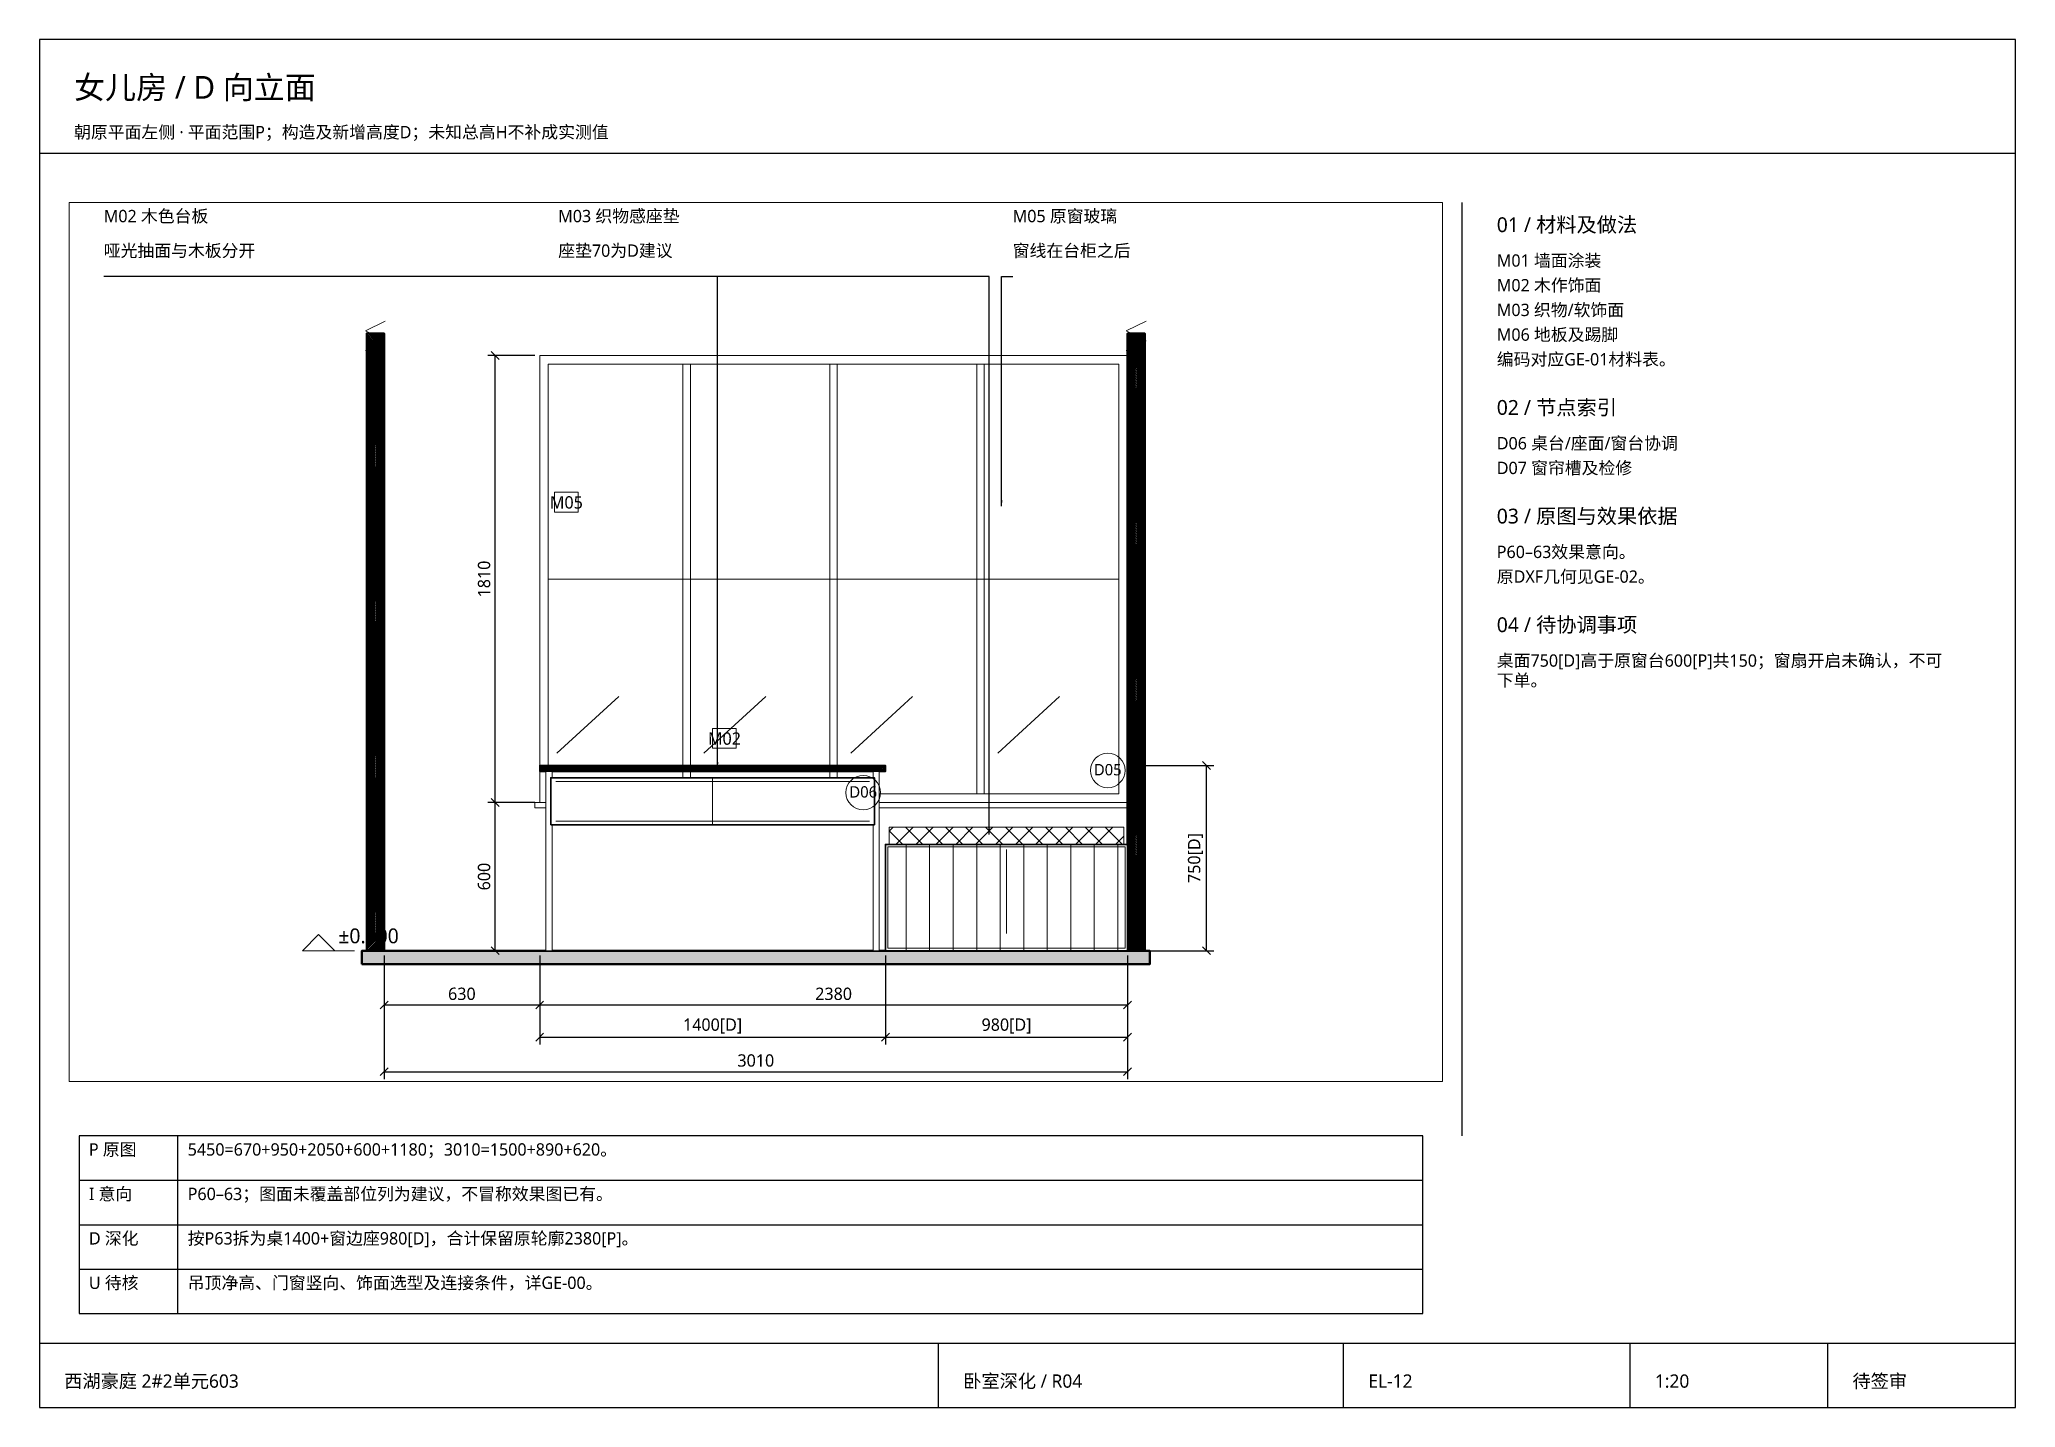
# Paper-space layout 'EL-12' of a CAD drawing. Header units: millimetres. Extents: x 10 to 410, y 10 to 287.
# The model-space entities are those that its viewports show. They can reach past a viewport. Long polylines and large blocks are cut down to what shows.
import ezdxf
from ezdxf.enums import TextEntityAlignment as Align

# ---------------------------------------------------------------- set-up
doc = ezdxf.new("R2010")
doc.units = ezdxf.units.MM
doc.linetypes.add('DASHED', pattern=[1.524, 1.27, -0.254])
for name, color, linetype, lineweight in [('A-DETAIL', 7, 'Continuous', 18), ('A-DIM', 7, 'Continuous', 13), ('A-FLOOR', 7, 'Continuous', 50), ('A-GLASS', 7, 'Continuous', 18), ('A-HATCH', 8, 'Continuous', 9), ('A-MATERIAL', 7, 'Continuous', 13), ('A-OUTLINE', 7, 'Continuous', 35), ('A-PENDING', 8, 'DASHED', 13), ('A-SYMBOL', 7, 'Continuous', 18), ('A-WALL', 7, 'Continuous', 50), ('S-FRAME', 7, 'Continuous', 25), ('S-TEXT', 7, 'Continuous', 13)]:
    doc.layers.add(name, color=color, linetype=linetype, lineweight=lineweight)
doc.layers.add('S-VPORT', color=7, linetype='Continuous', lineweight=0, plot=False)
doc.styles.add('CN', font='NotoSansCJK-Regular.ttc')
doc.styles.add('OpenSansCondensed-Light', font='OpenSansCondensed-Light.ttf')
doc.dimstyles.new('EZDXF', dxfattribs={"dimtxt": 0.25, "dimasz": 0.175, "dimexe": 0.375, "dimexo": 0.125, "dimgap": 0.1, "dimtad": 1, "dimlfac": 100, "dimzin": 12, "dimdsep": 46, "dimtxsty": 'OpenSansCondensed-Light', "dimblk": 'ARCHTICK', "dimcen": 2.5, "dimazin": 3, "dimtfac": 0.5, "dimtmove": 2, "dimatfit": 3, "dimarcsym": 0})

# ---------------------------------------------------------------- blocks, each defined once
blk = doc.blocks.new('_ARCHTICK')
at = {"color": 0, "linetype": 'ByBlock', "const_width": 0.15}
blk.add_lwpolyline([(-0.5, -0.5), (0.5, 0.5)], dxfattribs=at)
blk = doc.blocks.new('LEVEL-FFL')
blk.add_line((0, 0), (210, 0))
blk.add_lwpolyline([(0, 0), (65, 65), (130, 0)], close=True)
at = {"style": 'CN'}
blk.add_attdef('VALUE', (145, 30), '', height=60, dxfattribs=at)

msp = doc.modelspace()

# ---------------------------------------------------------------- hatches: boundary and pattern name
at = {"layer": 'A-FLOOR'}
h = msp.add_hatch(color=7, dxfattribs=at)
h.dxf.hatch_style = 1
h.paths.add_polyline_path([(143910, -55), (147100, -55), (147100, 0), (143910, 0)])
at = {"layer": 'A-HATCH'}
h = msp.add_hatch(dxfattribs=at)
h.set_pattern_fill('ANSI31', scale=1.5)
h.paths.add_polyline_path([(143930, 0), (144000, 0), (144000, 2500), (143930, 2500)])
h = msp.add_hatch(dxfattribs=at)
h.set_pattern_fill('ANSI31', scale=1.5)
h.paths.add_polyline_path([(147010, 0), (147080, 0), (147080, 2500), (147010, 2500)])

# ---------------------------------------------------------------- linework, layer by layer
at = {"layer": 'A-DETAIL'}
msp.add_lwpolyline([(144610, 578), (147030, 578), (147030, 600), (144610, 600)], close=True, dxfattribs=at)
at = {"layer": 'A-FLOOR'}
msp.add_line((143910, 0), (147100, 0), dxfattribs=at)
msp.add_lwpolyline([(143910, -55), (147100, -55), (147100, 0), (143910, 0)], close=True, dxfattribs=at)
at = {"layer": 'A-GLASS'}
for p, q in [((144665, 1505), (146975, 1505)), ((144700, 800), (144950, 1030)), ((145295, 800), (145545, 1030)), ((145890, 800), (146140, 1030)), ((146485, 800), (146735, 1030))]:
    msp.add_line(p, q, dxfattribs=at)
for points in [[(144630, 600), (147010, 600), (147010, 2410), (144630, 2410)], [(144665, 635), (146975, 635), (146975, 2375), (144665, 2375)], [(145210, 635), (145240, 635), (145240, 2375), (145210, 2375)], [(145805, 635), (145835, 635), (145835, 2375), (145805, 2375)], [(146400, 635), (146430, 635), (146430, 2375), (146400, 2375)]]:
    msp.add_lwpolyline(points, close=True, dxfattribs=at)
at = {"layer": 'A-MATERIAL'}
for points in [[(144690, 1776.5), (144786, 1776.5), (144786, 1856.5), (144690, 1856.5)], [(145330, 820), (145426, 820), (145426, 900), (145330, 900)]]:
    msp.add_lwpolyline(points, close=True, dxfattribs=at)
at = {"layer": 'A-PENDING'}
for points in [[(143925, 2430), (144005, 2470), (143925, 2510), (144005, 2550)], [(147005, 2430), (147085, 2470), (147005, 2510), (147085, 2550)]]:
    msp.add_lwpolyline(points, dxfattribs=at)
at = {"layer": 'A-SYMBOL'}
msp.add_circle((146930, 730), 70, dxfattribs=at)
at = {"layer": 'A-WALL'}
for points in [[(143930, 0), (144000, 0), (144000, 2500), (143930, 2500)], [(147010, 0), (147080, 0), (147080, 2500), (147010, 2500)]]:
    msp.add_lwpolyline(points, close=True, dxfattribs=at)

# ---------------------------------------------------------------- block references
at = {"layer": 'A-SYMBOL'}
msp.add_blockref('LEVEL-FFL', (143670, 0), dxfattribs=at).add_auto_attribs({'VALUE': '±0.000'})

# ---------------------------------------------------------------- texts
at = {"layer": 'A-MATERIAL', "style": 'CN'}
for s, p in [('M05', (144738, 1790.5)), ('M02', (145378, 834))]:
    msp.add_text(s, height=50, dxfattribs=at).set_placement(p, align=Align.CENTER)
at = {"layer": 'A-SYMBOL', "style": 'CN'}
msp.add_text('D05', height=46, dxfattribs=at).set_placement((146930, 710), align=Align.CENTER)

# ---------------------------------------------------------------- dimensions: what is measured, and where the dimension line sits
at = {"layer": 'A-DIM'}
for base, p1, p2 in [((144450, 600), (144630, 600), (144630, 2410)), ((144450, 0), (144630, 0), (144630, 600))]:
    msp.add_linear_dim(base=base, p1=p1, p2=p2, angle=90, dimstyle='EZDXF', override={"dimscale": 20, "dimtxt": 2.5, "dimasz": 2, "dimexe": 1.5, "dimexo": 1, "dimgap": 1, "dimtad": 1, "dimdec": 0, "dimlfac": 1, "dimzin": 8, "dimpost": '', "dimtxsty": 'CN', "dimtsz": 0.8, "dimclrd": 0, "dimclre": 0, "dimclrt": 0}, dxfattribs=at).render()
msp.add_linear_dim(base=(144000, -490), p1=(144000, 0), p2=(147010, 0), dimstyle='EZDXF', override={"dimscale": 20, "dimtxt": 2.5, "dimasz": 2, "dimexe": 1.5, "dimexo": 1, "dimgap": 1, "dimtad": 1, "dimdec": 0, "dimlfac": 1, "dimzin": 8, "dimpost": '', "dimtxsty": 'CN', "dimtsz": 0.8, "dimclrd": 0, "dimclre": 0, "dimclrt": 0}, dxfattribs=at).render()

# ---------------------------------------------------------------- next in the draw order: wipeouts: each hides what was drawn before it
msp.add_wipeout([(144630, 725), (146030, 725), (146030, 750), (144630, 750)])

# ---------------------------------------------------------------- next in the draw order: hatches: boundary and pattern name
at = {"layer": 'A-HATCH'}
h = msp.add_hatch(dxfattribs=at)
h.set_pattern_fill('ANSI31', scale=1.5)
h.paths.add_polyline_path([(144630, 725), (146030, 725), (146030, 750), (144630, 750)])

# ---------------------------------------------------------------- next in the draw order: linework, layer by layer
at = {"layer": 'A-OUTLINE'}
msp.add_lwpolyline([(144630, 725), (146030, 725), (146030, 750), (144630, 750)], close=True, dxfattribs=at)

# ---------------------------------------------------------------- next in the draw order: wipeouts: each hides what was drawn before it
for points in [[(144655, 0), (144680, 0), (144680, 725), (144655, 725)], [(145980, 0), (146005, 0), (146005, 725), (145980, 725)]]:
    msp.add_wipeout(points)

# ---------------------------------------------------------------- next in the draw order: linework, layer by layer
at = {"layer": 'A-DETAIL'}
for points in [[(144655, 0), (144680, 0), (144680, 725), (144655, 725)], [(145980, 0), (146005, 0), (146005, 725), (145980, 725)]]:
    msp.add_lwpolyline(points, close=True, dxfattribs=at)

# ---------------------------------------------------------------- next in the draw order: dimensions: what is measured, and where the dimension line sits
at = {"layer": 'A-DIM'}
msp.add_linear_dim(base=(144000, -220), p1=(144000, 0), p2=(144630, 0), dimstyle='EZDXF', override={"dimscale": 20, "dimtxt": 2.5, "dimasz": 2, "dimexe": 1.5, "dimexo": 1, "dimgap": 1, "dimtad": 1, "dimdec": 0, "dimlfac": 1, "dimzin": 8, "dimpost": '', "dimtxsty": 'CN', "dimtsz": 0.8, "dimclrd": 0, "dimclre": 0, "dimclrt": 0}, dxfattribs=at).render()

# ---------------------------------------------------------------- next in the draw order: wipeouts: each hides what was drawn before it
for points in [[(144675, 510), (145985, 510), (145985, 700), (144675, 700)], [(146030, 0), (147010, 0), (147010, 430), (146030, 430)]]:
    msp.add_wipeout(points)

# ---------------------------------------------------------------- next in the draw order: hatches: boundary and pattern name
at = {"layer": 'A-HATCH'}
h = msp.add_hatch(dxfattribs=at)
h.set_pattern_fill('ANSI37', scale=18)
h.paths.add_polyline_path([(146045, 430), (146995, 430), (146995, 500), (146045, 500)])
h = msp.add_hatch(dxfattribs=at)
h.set_pattern_fill('ANSI31', scale=30, angle=45)
h.paths.add_polyline_path([(146030, 0), (147010, 0), (147010, 430), (146030, 430)])

# ---------------------------------------------------------------- next in the draw order: linework, layer by layer
at = {"layer": 'A-DETAIL'}
for p, q in [((144695, 685), (145965, 685)), ((145330, 510), (145330, 700)), ((144695, 525), (145965, 525)), ((146520, 70), (146520, 410))]:
    msp.add_line(p, q, dxfattribs=at)
for points in [[(146045, 430), (146995, 430), (146995, 500), (146045, 500)], [(146040, 10), (147000, 10), (147000, 420), (146040, 420)]]:
    msp.add_lwpolyline(points, close=True, dxfattribs=at)
at = {"layer": 'A-OUTLINE'}
for points in [[(144675, 510), (145985, 510), (145985, 700), (144675, 700)], [(146030, 0), (147010, 0), (147010, 430), (146030, 430)]]:
    msp.add_lwpolyline(points, close=True, dxfattribs=at)
at = {"layer": 'A-SYMBOL'}
msp.add_circle((145940, 640), 70, dxfattribs=at)

# ---------------------------------------------------------------- next in the draw order: texts
at = {"layer": 'A-SYMBOL', "style": 'CN'}
msp.add_text('D06', height=46, dxfattribs=at).set_placement((145940, 620), align=Align.CENTER)

# ---------------------------------------------------------------- next in the draw order: dimensions: what is measured, and where the dimension line sits
at = {"layer": 'A-DIM'}
msp.add_linear_dim(base=(147330, 0), p1=(147010, 0), p2=(147010, 750), angle=90, dimstyle='EZDXF', override={"dimscale": 20, "dimtxt": 2.5, "dimasz": 2, "dimexe": 1.5, "dimexo": 1, "dimgap": 1, "dimtad": 1, "dimdec": 0, "dimlfac": 1, "dimzin": 8, "dimpost": '<>[D]', "dimtxsty": 'CN', "dimtsz": 0.8, "dimclrd": 0, "dimclre": 0, "dimclrt": 0}, dxfattribs=at).render()
for base, p1, p2, override in [((144630, -220), (144630, 0), (147010, 0), {"dimscale": 20, "dimtxt": 2.5, "dimasz": 2, "dimexe": 1.5, "dimexo": 1, "dimgap": 1, "dimtad": 1, "dimdec": 0, "dimlfac": 1, "dimzin": 8, "dimpost": '', "dimtxsty": 'CN', "dimtsz": 0.8, "dimclrd": 0, "dimclre": 0, "dimclrt": 0}), ((144630, -350), (144630, 0), (146030, 0), {"dimscale": 20, "dimtxt": 2.5, "dimasz": 2, "dimexe": 1.5, "dimexo": 1, "dimgap": 1, "dimtad": 1, "dimdec": 0, "dimlfac": 1, "dimzin": 8, "dimpost": '<>[D]', "dimtxsty": 'CN', "dimtsz": 0.8, "dimclrd": 0, "dimclre": 0, "dimclrt": 0}), ((146030, -350), (146030, 0), (147010, 0), {"dimscale": 20, "dimtxt": 2.5, "dimasz": 2, "dimexe": 1.5, "dimexo": 1, "dimgap": 1, "dimtad": 1, "dimdec": 0, "dimlfac": 1, "dimzin": 8, "dimpost": '<>[D]', "dimtxsty": 'CN', "dimtsz": 0.8, "dimclrd": 0, "dimclre": 0, "dimclrt": 0})]:
    msp.add_linear_dim(base=base, p1=p1, p2=p2, dimstyle='EZDXF', override=override, dxfattribs=at).render()

psp = doc.layouts.new('EL-12')

# ---------------------------------------------------------------- linework, layer by layer
at = {"layer": 'S-FRAME'}
for p, q in [((10, 264), (410, 264)), ((298, 65), (298, 254)), ((38, 29), (38, 65)), ((18, 56), (290, 56)), ((18, 47), (290, 47)), ((18, 38), (290, 38)), ((10, 23), (410, 23)), ((192, 10), (192, 23)), ((274, 10), (274, 23)), ((332, 10), (332, 23)), ((372, 10), (372, 23))]:
    psp.add_line(p, q, dxfattribs=at)
for points in [[(10, 10), (410, 10), (410, 287), (10, 287)], [(18, 29), (290, 29), (290, 65), (18, 65)]]:
    psp.add_lwpolyline(points, close=True, dxfattribs=at)

# ---------------------------------------------------------------- texts
at = {"layer": 'S-TEXT', "style": 'CN'}
for s, height, p in [('女儿房 / D 向立面', 4.6, (17, 275)), ('朝原平面左侧 · 平面范围P；构造及新增高度D；未知总高H不补成实测值', 2.5, (17, 267)), ('M02 木色台板', 2.5, (23, 250)), ('M03 织物感座垫', 2.5, (115, 250)), ('M05 原窗玻璃', 2.5, (207, 250)), ('01 / 材料及做法', 3, (305, 248)), ('哑光抽面与木板分开', 2.5, (23, 243)), ('座垫70为D建议', 2.5, (115, 243)), ('窗线在台柜之后', 2.5, (207, 243)), ('M01 墙面涂装', 2.5, (305, 241)), ('M02 木作饰面', 2.5, (305, 236)), ('M03 织物/软饰面', 2.5, (305, 231)), ('M06 地板及踢脚', 2.5, (305, 226)), ('编码对应GE-01材料表。', 2.5, (305, 221)), ('02 / 节点索引', 3, (305, 211)), ('D06 桌台/座面/窗台协调', 2.5, (305, 204)), ('D07 窗帘槽及检修', 2.5, (305, 199)), ('03 / 原图与效果依据', 3, (305, 189)), ('P60–63效果意向。', 2.5, (305, 182)), ('原DXF几何见GE-02。', 2.5, (305, 177)), ('04 / 待协调事项', 3, (305, 167)), ('桌面750[D]高于原窗台600[P]共150；窗扇开启未确认，不可', 2.5, (305, 160)), ('下单。', 2.5, (305, 156)), ('P 原图', 2.5, (20, 61)), ('5450=670+950+2050+600+1180；3010=1500+890+620。', 2.5, (40, 61)), ('I 意向', 2.5, (20, 52)), ('P60–63；图面未覆盖部位列为建议，不冒称效果图已有。', 2.5, (40, 52)), ('D 深化', 2.5, (20, 43)), ('按P63拆为桌1400+窗边座980[D]，合计保留原轮廓2380[P]。', 2.5, (40, 43)), ('U 待核', 2.5, (20, 34)), ('吊顶净高、门窗竖向、饰面选型及连接条件，详GE-00。', 2.5, (40, 34)), ('西湖豪庭 2#2单元603', 2.7, (15, 14)), ('卧室深化 / R04', 2.7, (197, 14)), ('EL-12', 2.7, (279, 14)), ('1:20', 2.7, (337, 14)), ('待签审', 2.7, (377, 14))]:
    psp.add_text(s, height=height, dxfattribs=at).set_placement(p)

# ---------------------------------------------------------------- leaders
at = {"layer": 'A-MATERIAL'}
for points in [[(147.25, 139.5), (147.25, 239), (23, 239)], [(202.25, 126), (202.25, 239), (115, 239)], [(204.75, 192.5), (204.75, 239), (207, 239)]]:
    psp.add_leader(points, dimstyle='EZDXF', override={"dimscale": 1, "dimasz": 1.2}, dxfattribs=at)

# ---------------------------------------------------------------- viewports
at = {"layer": 'S-VPORT'}
psp.add_viewport(center=(155, 165), size=(278, 178), view_center_point=(145505, 1250), view_height=3560, dxfattribs=at)

doc.saveas('drawing.dxf')
